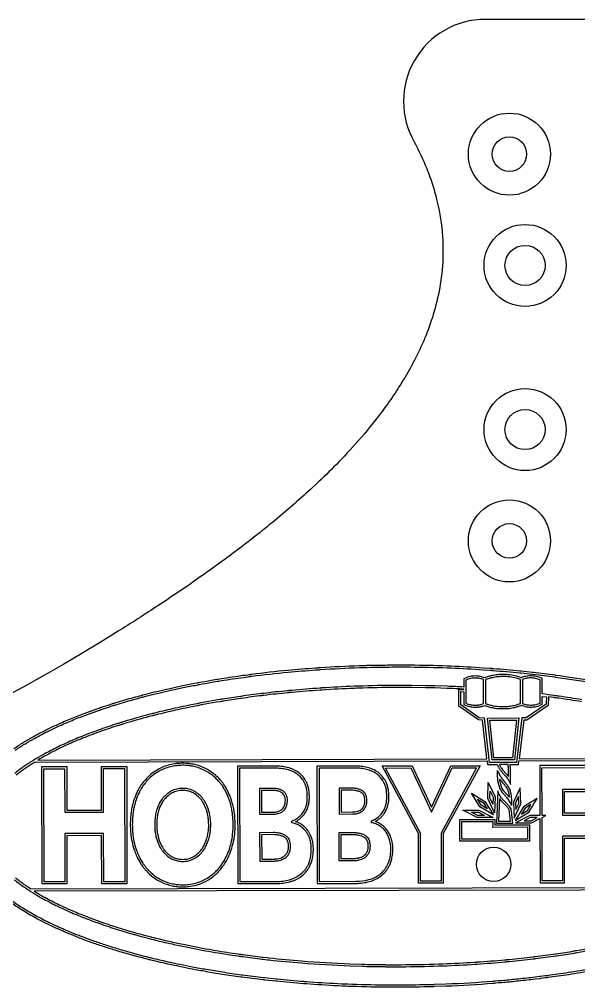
# Model space of a CAD drawing. Header units: millimetres. Extents: x 0 to 750, y 0 to 230.
# Drawn here: x 71.1 to 139.4, y 101.1 to 219.1 of the extents above; entities that cross this region are included whole.
import ezdxf

# ---------------------------------------------------------------- set-up
doc = ezdxf.new("R2010")
doc.units = ezdxf.units.MM
for name, color, linetype in [('Contour_Profiles', 1, 'Continuous'), ('Counterbores', 3, 'Continuous'), ('Engraving_Text', 5, 'Continuous'), ('Tapped_Holes', 6, 'Continuous'), ('Through_Holes', 165, 'Continuous')]:
    doc.layers.add(name, color=color, linetype=linetype)

msp = doc.modelspace()

# ---------------------------------------------------------------- linework, layer by layer
at = {"layer": 'Contour_Profiles'}
msp.add_lwpolyline([(206.5, 219.1), (128.01, 219.1, 0.578079), (119.36, 204.08, -0.016769), (120.37, 202, -0.025128), (120.4, 201.94, -0.018577), (121.23, 199.87, -0.007557), (121.41, 199.36, -0.01849), (122.01, 197.32, -0.039184), (122.72, 193.27, -0.018931), (122.82, 191.36, -0.035891), (122.62, 187.68, -0.031133), (121.97, 184.3, -0.026429), (121, 181.24), (120.86, 180.89, -0.011994), (120.29, 179.51), (120.14, 179.18, -0.019288), (118.86, 176.63, -0.016146), (117.49, 174.33, -0.013195), (116.09, 172.25, -0.020688), (113.2, 168.55, -0.015357), (110.44, 165.5), (110.13, 165.18), (109.82, 164.86, -0.010192), (107.34, 162.43), (106.78, 161.91), (106.64, 161.79, -0.013639), (102.22, 157.95, -0.004577), (100.52, 156.57), (99.76, 155.98), (99.41, 155.7, -0.003513), (98.02, 154.64, -0.009354), (93.09, 151.05), (92.46, 150.61), (91.92, 150.23), (91.43, 149.9), (91.01, 149.61, -0.00169), (89.53, 148.61), (89.16, 148.36), (88.6, 147.99), (88.04, 147.62), (87.75, 147.43), (87.46, 147.24), (87.17, 147.05), (86.89, 146.87), (86.6, 146.68, -0.000895), (85.46, 145.94, -0.002091), (83.2, 144.51, -0.02239), (65.17, 134.32)], format="xyb", dxfattribs=at)
at = {"layer": 'Counterbores'}
for centre in [(130.93, 202.67), (132.84, 189.1), (132.84, 169.1), (130.93, 155.53)]:
    msp.add_circle(centre, 5, dxfattribs=at)
at = {"layer": 'Engraving_Text'}
for points in [[(70.48, 130.21, -0.011634), (71.61, 130.95), (71.74, 131.03), (71.86, 131.1), (71.93, 131.14), (71.99, 131.18), (72.05, 131.21), (72.11, 131.25), (72.17, 131.28), (72.23, 131.32), (72.29, 131.35), (72.4, 131.42), (72.52, 131.49), (72.63, 131.55), (72.75, 131.61), (72.86, 131.68, -0.01303), (74.64, 132.6, -0.008514), (76, 133.24), (76.03, 133.26), (76.06, 133.27), (76.09, 133.29), (76.12, 133.3), (76.15, 133.31), (76.4, 133.42), (76.43, 133.44), (76.66, 133.54), (76.88, 133.63, -0.008389), (78.52, 134.3), (79.35, 134.61), (79.56, 134.68), (79.6, 134.7), (79.89, 134.81), (79.92, 134.82), (80.18, 134.91), (80.46, 135.01), (80.6, 135.06), (80.74, 135.1), (80.87, 135.15), (81.01, 135.2), (81.15, 135.24), (81.42, 135.33, -0.00381), (82.5, 135.69), (82.57, 135.71), (82.64, 135.73), (82.7, 135.75, -0.007079), (84.81, 136.37), (85.05, 136.44), (85.3, 136.51), (85.54, 136.57), (85.79, 136.64), (86.03, 136.7), (86.09, 136.72), (86.15, 136.73), (86.21, 136.75, -0.010612), (90.03, 137.66), (90.87, 137.84, -0.004186), (92.51, 138.17), (92.89, 138.24), (92.94, 138.25), (92.99, 138.26), (93.03, 138.27, -0.003542), (94.54, 138.54), (95.24, 138.66), (95.41, 138.69, -0.005829), (98.14, 139.1), (98.44, 139.14), (98.73, 139.18), (99.02, 139.22), (99.16, 139.24), (99.23, 139.25), (99.3, 139.26), (99.37, 139.27), (99.44, 139.28, -0.00855), (103.91, 139.78, -0.006123), (107.26, 140.05), (107.58, 140.07), (107.65, 140.08), (107.73, 140.08), (107.8, 140.09), (107.88, 140.09, -0.008108), (112.61, 140.33), (112.91, 140.34), (113.19, 140.35), (113.32, 140.35), (113.45, 140.35), (113.57, 140.36), (114.04, 140.37), (114.14, 140.37), (114.24, 140.37), (114.34, 140.38), (115.1, 140.39), (115.24, 140.39, -0.003526), (117.36, 140.41), (117.65, 140.41), (117.94, 140.41), (118.23, 140.41), (118.52, 140.41), (118.81, 140.41, -0.007473), (123.34, 140.31), (123.59, 140.3), (123.83, 140.29, -0.006745), (127.73, 140.07), (128.58, 140.01), (128.61, 140.01), (128.64, 140.01), (128.66, 140.01), (128.69, 140), (128.71, 140), (128.74, 140), (128.77, 140), (128.79, 140), (128.82, 139.99), (128.84, 139.99), (128.87, 139.99), (128.89, 139.99), (128.92, 139.99), (128.94, 139.98), (128.97, 139.98, -0.005933), (132.22, 139.69), (132.24, 139.69), (132.26, 139.69), (132.29, 139.69), (132.31, 139.68), (132.33, 139.68), (132.35, 139.68), (133.76, 139.53), (133.78, 139.52), (133.81, 139.52), (133.83, 139.52), (133.85, 139.52), (133.87, 139.51, -0.005409), (136.5, 139.19), (136.51, 139.18), (136.53, 139.18), (136.55, 139.18), (136.57, 139.18, -0.00997), (141.13, 138.46)], [(70.62, 130.01, -0.011632), (71.75, 130.74), (71.87, 130.81), (71.99, 130.89), (72.05, 130.92), (72.12, 130.96), (72.18, 131), (72.24, 131.03), (72.29, 131.07), (72.35, 131.1), (72.41, 131.14), (72.53, 131.2), (72.64, 131.27), (72.76, 131.33), (72.87, 131.4), (72.98, 131.46, -0.013028), (74.75, 132.38, -0.008514), (76.1, 133.01), (76.13, 133.03), (76.16, 133.04), (76.19, 133.06), (76.22, 133.07), (76.26, 133.08), (76.5, 133.19), (76.53, 133.21), (76.76, 133.31), (76.98, 133.4, -0.008383), (78.61, 134.06), (79.44, 134.37), (79.64, 134.45), (79.68, 134.46), (79.97, 134.57), (80.01, 134.58), (80.26, 134.67), (80.54, 134.77), (80.68, 134.82), (80.82, 134.87), (80.95, 134.91), (81.09, 134.96), (81.23, 135.01), (81.5, 135.1, -0.003809), (82.58, 135.45), (82.65, 135.47), (82.71, 135.49), (82.78, 135.51, -0.007078), (84.87, 136.13), (85.12, 136.2), (85.37, 136.27), (85.61, 136.33), (85.85, 136.4), (86.09, 136.46), (86.15, 136.48), (86.21, 136.49), (86.27, 136.51, -0.01061), (90.08, 137.42), (90.92, 137.6, -0.004185), (92.55, 137.92), (92.94, 138), (92.98, 138.01), (93.03, 138.01), (93.08, 138.02, -0.003541), (94.58, 138.29), (95.28, 138.41), (95.46, 138.44, -0.005828), (98.17, 138.85), (98.47, 138.89), (98.76, 138.93), (99.05, 138.97), (99.19, 138.99), (99.27, 139), (99.34, 139.01), (99.41, 139.02), (99.48, 139.03, -0.00855), (103.93, 139.53, -0.006123), (107.28, 139.8), (107.59, 139.82), (107.67, 139.83), (107.75, 139.83), (107.82, 139.84), (107.89, 139.84, -0.008108), (112.62, 140.08), (112.92, 140.09), (113.2, 140.1), (113.33, 140.1), (113.45, 140.1), (113.57, 140.11), (114.05, 140.12), (114.15, 140.12), (114.25, 140.12), (114.35, 140.13), (115.1, 140.14), (115.24, 140.14, -0.003526), (117.36, 140.16), (117.65, 140.16), (117.94, 140.16), (118.23, 140.16), (118.52, 140.16), (118.8, 140.16, -0.007473), (123.33, 140.06), (123.58, 140.05), (123.82, 140.04, -0.006744), (127.72, 139.82), (128.57, 139.76), (128.59, 139.76), (128.62, 139.76), (128.64, 139.76), (128.67, 139.75), (128.7, 139.75), (128.72, 139.75), (128.75, 139.75), (128.77, 139.75), (128.8, 139.75), (128.82, 139.74), (128.85, 139.74), (128.87, 139.74), (128.9, 139.74), (128.92, 139.74), (128.95, 139.73, -0.005933), (132.19, 139.44), (132.22, 139.44), (132.24, 139.44), (132.26, 139.44), (132.28, 139.43), (132.31, 139.43), (132.33, 139.43), (133.74, 139.28), (133.76, 139.28), (133.78, 139.27), (133.8, 139.27), (133.82, 139.27), (133.84, 139.27, -0.005409), (136.46, 138.94), (136.48, 138.94), (136.5, 138.93), (136.52, 138.93), (136.53, 138.93, -0.00997), (141.09, 138.22)], [(139.76, 136.16, 0.00624), (136.98, 136.59), (136.83, 136.62), (136.68, 136.64), (136.53, 136.66), (136.38, 136.68, 0.00296), (134.94, 136.87), (134.93, 138.74, 0.070896), (134.18, 139.01, 0.051088), (133.55, 139.07, 0.05167), (132.92, 139.01, 0.047666), (132.41, 138.85, 0.028383), (131.64, 139.07, 0.033155), (130.75, 139.22, 0.024061), (130.15, 139.25, 0.009103), (129.91, 139.24), (129.83, 139.24), (129.81, 139.24, 0.012644), (129.47, 139.21, 0.024967), (128.81, 139.1, 0.015083), (128.37, 138.99, 0.014324), (127.9, 138.84, 0.047401), (127.38, 139, 0.051088), (126.76, 139.06, 0.05167), (126.13, 138.99, 0.071545), (125.37, 138.72), (125.37, 137.71, 0.003677), (123.3, 137.8), (121.82, 137.85), (121.54, 137.86), (121.28, 137.87), (121.16, 137.87), (120.68, 137.88), (119.02, 137.9), (118.92, 137.9), (118.53, 137.91), (118.38, 137.91), (118.26, 137.91), (118.14, 137.91), (118.05, 137.91), (117.7, 137.91), (117.36, 137.91), (117.07, 137.91, 0.007695), (112.5, 137.82), (112.25, 137.81), (112, 137.8), (111.97, 137.8, 0.006838), (108.04, 137.6), (108.01, 137.6), (107.99, 137.59), (107.96, 137.59), (107.93, 137.59), (107.91, 137.59), (107.88, 137.59), (107.85, 137.59), (107.83, 137.58), (107.8, 137.58, 0.006232), (104.4, 137.31), (104.37, 137.31), (104.35, 137.31), (104.33, 137.3), (104.3, 137.3), (104.28, 137.3), (104.26, 137.3), (104.23, 137.29), (104.21, 137.29), (104.19, 137.29), (104.17, 137.29), (104.14, 137.29), (104.12, 137.28), (104.1, 137.28), (104.07, 137.28), (104.05, 137.28), (104.03, 137.28), (104.01, 137.27), (103.98, 137.27), (103.96, 137.27), (103.94, 137.27), (103.91, 137.26), (103.89, 137.26), (103.87, 137.26), (103.85, 137.26, 0.005787), (100.94, 136.94), (100.92, 136.94), (100.9, 136.94), (100.88, 136.94), (100.86, 136.93), (100.84, 136.93), (100.82, 136.93), (100.81, 136.93), (100.79, 136.92), (100.77, 136.92), (100.75, 136.92), (100.73, 136.92), (100.71, 136.92), (100.69, 136.91, 0.005191), (98.19, 136.58), (98.15, 136.58), (98.12, 136.57, 0.004833), (95.95, 136.24), (95.83, 136.22), (95.71, 136.2), (95.59, 136.18, 0.008861), (91.9, 135.5), (91.72, 135.47), (91.38, 135.4), (91.05, 135.33), (90.74, 135.26), (90.43, 135.19, 0.006768), (88.05, 134.64), (87.82, 134.58), (87.61, 134.53), (87.5, 134.5), (87.4, 134.48), (87.3, 134.45), (87.1, 134.4), (86.91, 134.35, 0.009855), (83.94, 133.51), (83.76, 133.46), (83.59, 133.4), (83.51, 133.38), (83.19, 133.28), (83.18, 133.27), (83.16, 133.27), (83.14, 133.26), (83.13, 133.26, 0.008377), (81.02, 132.55, 0.010662), (78.77, 131.7), (78.52, 131.6), (78.28, 131.51), (78.05, 131.41, 0.005687), (77.12, 131.01), (77.01, 130.96), (76.59, 130.76), (76.17, 130.57, 0.011649), (74.59, 129.77), (74.51, 129.73), (74.42, 129.68), (74.34, 129.64, 0.006251), (73.67, 129.27), (73.59, 129.22), (73.52, 129.18, 0.01255), (72.32, 128.44), (72.19, 128.36), (72.06, 128.27), (71.94, 128.19), (71.82, 128.11), (71.7, 128.02), (71.58, 127.94), (71.46, 127.86, 0.013592), (70.58, 127.19)], [(139.72, 135.92, 0.00624), (136.95, 136.35), (136.79, 136.37), (136.64, 136.39), (136.49, 136.41), (136.34, 136.43), (135.7, 136.52), (135.64, 135.47), (133.06, 133.69), (132.67, 133.69), (132.11, 128.97), (161.27, 129.04, 0.005501)], [(70.73, 127, -0.013586), (71.61, 127.66), (71.72, 127.74), (71.84, 127.82), (71.96, 127.9), (72.08, 127.98), (72.2, 128.06), (72.33, 128.15), (72.46, 128.23, -0.005497), (72.97, 128.56), (73.11, 128.56), (128.22, 128.71), (128.27, 128.27), (129.45, 128.27, 0.026998), (129.5, 128.14, 0.025069), (129.57, 127.98), (129.59, 127.94, 0.018621), (129.67, 127.8, 0.011915), (129.75, 127.67), (129.84, 127.56), (129.88, 127.51), (129.9, 127.48), (129.91, 127.47), (129.95, 127.42), (129.99, 127.37), (130.03, 127.33), (130.1, 127.24), (130.12, 127.22), (130.14, 127.2), (130.16, 127.18), (130.23, 127.1), (130.29, 127.03), (130.35, 126.96), (130.38, 126.93), (130.4, 126.9), (130.46, 126.84, -0.013051), (130.65, 126.6, -0.015911), (130.78, 126.42, -0.034019), (130.95, 126.13, -0.046489), (131.07, 125.82), (131.07, 126.16), (131.07, 126.75), (131.07, 126.86), (131.07, 126.96), (131.07, 127.06), (131.06, 127.15), (131.06, 127.32), (131.06, 127.4), (131.06, 127.54), (131.06, 127.66), (131.05, 127.77), (131.05, 127.82), (131.05, 127.86), (131.05, 127.94), (131.04, 127.98), (131.04, 128.05), (131.04, 128.08), (131.04, 128.11), (131.03, 128.21), (131.02, 128.27), (132.03, 128.28), (132.08, 128.72), (161.69, 128.79)], [(70.51, 114.23, 0.017781), (71.7, 113.34), (71.74, 113.32, 0.012847), (72.83, 112.61), (72.95, 112.54), (72.98, 112.52), (73.01, 112.5, 0.009256), (73.97, 111.94), (74.02, 111.91), (74.13, 111.86, 0.012942), (75.81, 110.99), (75.89, 110.95), (75.93, 110.93), (76.01, 110.89, 0.008124), (77.25, 110.33, 0.005002), (78.19, 109.93, 0.007136), (79.62, 109.36), (79.8, 109.29), (79.96, 109.23), (80.23, 109.13), (80.44, 109.06), (80.59, 109), (80.83, 108.92), (81.06, 108.84, 0.00436), (82.16, 108.47), (82.29, 108.42, 0.007908), (84.42, 107.76), (84.67, 107.69), (84.92, 107.62), (84.98, 107.6), (85.04, 107.58), (85.1, 107.56), (85.16, 107.55), (85.22, 107.53), (85.71, 107.39), (86.2, 107.26), (87.15, 107.01), (87.21, 107), (87.27, 106.98, 0.005226), (89.12, 106.54), (89.33, 106.49, 0.004805), (91.06, 106.11), (91.47, 106.03), (91.67, 105.99), (91.87, 105.95, 0.007543), (95.03, 105.37, 0.00624), (97.81, 104.93), (97.96, 104.91), (98.11, 104.89), (98.26, 104.87), (98.41, 104.85, 0.004852), (100.78, 104.55), (100.84, 104.54), (101.36, 104.48), (101.61, 104.45, 0.007443), (105.55, 104.08, 0.010543), (111.49, 103.73), (112.97, 103.68), (113.25, 103.67), (113.51, 103.66), (113.63, 103.66), (114.11, 103.65), (115.77, 103.63), (115.87, 103.62), (116.26, 103.62), (116.41, 103.62), (116.53, 103.62), (116.65, 103.62), (116.74, 103.62), (117.09, 103.62), (117.43, 103.62), (117.72, 103.62, 0.007695), (122.29, 103.71), (122.54, 103.72), (122.79, 103.73), (122.82, 103.73, 0.006838), (126.75, 103.93), (126.77, 103.93), (126.8, 103.93), (126.83, 103.94), (126.85, 103.94), (126.88, 103.94), (126.91, 103.94), (126.93, 103.94), (126.96, 103.95), (126.99, 103.95, 0.006232), (130.39, 104.22), (130.42, 104.22), (130.44, 104.22), (130.46, 104.23), (130.48, 104.23), (130.51, 104.23), (130.53, 104.23), (130.55, 104.23), (130.58, 104.24), (130.6, 104.24), (130.62, 104.24), (130.65, 104.24), (130.67, 104.25), (130.69, 104.25), (130.72, 104.25), (130.74, 104.25), (130.76, 104.25), (130.78, 104.26), (130.81, 104.26), (130.83, 104.26), (130.85, 104.26), (130.88, 104.27), (130.9, 104.27), (130.92, 104.27), (130.94, 104.27, 0.005787), (133.85, 104.59), (133.87, 104.59), (133.89, 104.59), (133.9, 104.59), (133.92, 104.6), (133.94, 104.6), (133.96, 104.6), (133.98, 104.6), (134, 104.6), (134.02, 104.61), (134.04, 104.61), (134.06, 104.61), (134.08, 104.61), (134.1, 104.62, 0.005191), (136.6, 104.95), (136.64, 104.95), (136.67, 104.96, 0.004833), (138.84, 105.29), (138.96, 105.31), (139.08, 105.33), (139.2, 105.35, 0.008861), (142.89, 106.03)], [(162.28, 113.26), (72.54, 113.09, -0.007898), (71.88, 113.53), (71.85, 113.55, -0.017783), (70.66, 114.43, -0.011583)], [(161.88, 113.01), (72.94, 112.84), (72.96, 112.82), (73.08, 112.75), (73.11, 112.73), (73.14, 112.71, 0.009255), (74.09, 112.16), (74.14, 112.13), (74.25, 112.08, 0.012938), (75.92, 111.21), (76, 111.18), (76.04, 111.16), (76.12, 111.12, 0.008124), (77.35, 110.56, 0.005001), (78.29, 110.16, 0.007135), (79.71, 109.6), (79.89, 109.53), (80.04, 109.47), (80.32, 109.37), (80.52, 109.29), (80.68, 109.24), (80.91, 109.15), (81.14, 109.07, 0.004358), (82.23, 108.7), (82.37, 108.66, 0.007907), (84.49, 108), (84.74, 107.93), (84.98, 107.86), (85.05, 107.84), (85.11, 107.82), (85.17, 107.81), (85.23, 107.79), (85.29, 107.77), (85.78, 107.64), (86.26, 107.5), (87.21, 107.26), (87.27, 107.24), (87.33, 107.23, 0.005226), (89.17, 106.78), (89.39, 106.73, 0.004804), (91.11, 106.36), (91.52, 106.27), (91.72, 106.23), (91.92, 106.19, 0.007542), (95.07, 105.61, 0.00624), (97.84, 105.18), (98, 105.16), (98.15, 105.14), (98.3, 105.12), (98.44, 105.1, 0.004852), (100.8, 104.8), (100.87, 104.79), (101.38, 104.73), (101.63, 104.7, 0.007442), (105.57, 104.33, 0.010542), (111.49, 103.98), (112.98, 103.93), (113.26, 103.92), (113.52, 103.91), (113.64, 103.91), (114.11, 103.9), (115.77, 103.88), (115.87, 103.87), (116.26, 103.87), (116.41, 103.87), (116.54, 103.87), (116.65, 103.87), (116.74, 103.87), (117.09, 103.87), (117.43, 103.87), (117.72, 103.87, 0.007695), (122.28, 103.96), (122.53, 103.97), (122.78, 103.98), (122.81, 103.98, 0.006838), (126.73, 104.18), (126.76, 104.18), (126.78, 104.18), (126.81, 104.19), (126.84, 104.19), (126.86, 104.19), (126.89, 104.19), (126.92, 104.19), (126.94, 104.19), (126.97, 104.2, 0.006232), (130.37, 104.47), (130.39, 104.47), (130.42, 104.47), (130.44, 104.47), (130.46, 104.48), (130.48, 104.48), (130.51, 104.48), (130.53, 104.48), (130.55, 104.49), (130.58, 104.49), (130.6, 104.49), (130.62, 104.49), (130.65, 104.49), (130.67, 104.5), (130.69, 104.5), (130.71, 104.5), (130.74, 104.5), (130.76, 104.51), (130.78, 104.51), (130.81, 104.51), (130.83, 104.51), (130.85, 104.51), (130.87, 104.52), (130.9, 104.52), (130.92, 104.52, 0.005787), (133.82, 104.83), (133.84, 104.84), (133.86, 104.84), (133.88, 104.84), (133.89, 104.84), (133.91, 104.85), (133.93, 104.85), (133.95, 104.85), (133.97, 104.85), (133.99, 104.86), (134.01, 104.86), (134.03, 104.86), (134.05, 104.86), (134.07, 104.86, 0.005191), (136.57, 105.19), (136.6, 105.2), (136.63, 105.2, 0.004833), (138.8, 105.54), (138.92, 105.56), (139.04, 105.58), (139.16, 105.59, 0.008861), (142.84, 106.27)], [(141.48, 103.21, -0.006546), (138.5, 102.7), (138.17, 102.65, -0.005297), (135.6, 102.29), (135.53, 102.28), (135.46, 102.27), (135.39, 102.26), (135.32, 102.25), (134.76, 102.18), (134.69, 102.17), (134.63, 102.16), (134.09, 102.1), (133.83, 102.07, -0.004071), (131.79, 101.84, -0.003265), (130, 101.67), (129.61, 101.64), (129.23, 101.61), (129.14, 101.6), (129.05, 101.59), (128.96, 101.58, -0.010063), (123.2, 101.24), (121.76, 101.19), (121.62, 101.18), (121.49, 101.18, -0.006616), (117.43, 101.12), (117.14, 101.12), (116.85, 101.12), (116.56, 101.12), (116.27, 101.12), (115.98, 101.12), (115.7, 101.12, -0.007561), (111.2, 101.23), (110.96, 101.24, -0.006707), (107.06, 101.46), (106.2, 101.52), (106.18, 101.52), (106.15, 101.52), (106.13, 101.52), (106.1, 101.53), (106.08, 101.53), (106.05, 101.53), (106.02, 101.53), (106, 101.53), (105.97, 101.54), (105.95, 101.54), (105.92, 101.54), (105.9, 101.54), (105.87, 101.54), (105.85, 101.54), (105.82, 101.55, -0.005923), (102.57, 101.84), (102.55, 101.84), (102.52, 101.84), (102.5, 101.84), (102.48, 101.85), (102.46, 101.85), (102.44, 101.85), (101.03, 102), (101, 102.01), (100.98, 102.01), (100.96, 102.01), (100.94, 102.01), (100.92, 102.01), (100.9, 102.02, -0.005286), (98.28, 102.35), (98.26, 102.35), (98.24, 102.35), (98.22, 102.35), (98.2, 102.35), (98.19, 102.36), (98.17, 102.36, -0.004919), (95.89, 102.69, -0.004466), (93.9, 103.02), (93.69, 103.06), (93.47, 103.1, -0.00417), (91.79, 103.41, -0.003563), (90.33, 103.71), (90.01, 103.78), (89.85, 103.81), (89.7, 103.84), (89.55, 103.88, -0.006545), (87.19, 104.42), (87.08, 104.45), (87.06, 104.46), (87.03, 104.47, -0.010684), (83.61, 105.39), (83.4, 105.45), (83.2, 105.51, -0.005104), (81.71, 105.98, -0.00579), (80.24, 106.47), (80.07, 106.53), (79.91, 106.59, -0.005929), (78.62, 107.06), (78.47, 107.12), (78.33, 107.18, -0.005759), (77.15, 107.65), (77.01, 107.71), (76.87, 107.77), (76.74, 107.82), (76.61, 107.88), (76.47, 107.94), (76.34, 108), (75.82, 108.23), (75.69, 108.28), (75.57, 108.34, -0.006314), (74.59, 108.81), (74.47, 108.86), (74.02, 109.09), (73.91, 109.14), (73.8, 109.2, -0.006925), (72.94, 109.66, -0.014035), (71.37, 110.58, -0.014579), (70.04, 111.46)], [(141.44, 103.46, -0.006546), (138.46, 102.95), (138.14, 102.9, -0.005296), (135.57, 102.53), (135.49, 102.52), (135.42, 102.52), (135.35, 102.51), (135.29, 102.5), (134.73, 102.43), (134.66, 102.42), (134.6, 102.41), (134.06, 102.35), (133.8, 102.31, -0.004071), (131.77, 102.09, -0.003264), (129.98, 101.92), (129.59, 101.89), (129.21, 101.86), (129.12, 101.85), (129.03, 101.84), (128.94, 101.83, -0.010062), (123.19, 101.49), (121.75, 101.44), (121.62, 101.43), (121.48, 101.43, -0.006615), (117.43, 101.37), (117.14, 101.37), (116.85, 101.37), (116.56, 101.37), (116.27, 101.37), (115.98, 101.37), (115.7, 101.37, -0.007561), (111.21, 101.48), (110.97, 101.49, -0.006706), (107.07, 101.71), (106.22, 101.77), (106.2, 101.77), (106.17, 101.77), (106.15, 101.77), (106.12, 101.77), (106.09, 101.78), (106.07, 101.78), (106.04, 101.78), (106.02, 101.78), (105.99, 101.78), (105.97, 101.79), (105.94, 101.79), (105.92, 101.79), (105.89, 101.79), (105.86, 101.79), (105.84, 101.8, -0.005923), (102.59, 102.09), (102.57, 102.09), (102.55, 102.09), (102.53, 102.09), (102.51, 102.09), (102.48, 102.1), (102.46, 102.1), (101.05, 102.25), (101.03, 102.25), (101.01, 102.26), (100.99, 102.26), (100.97, 102.26), (100.95, 102.26), (100.93, 102.27, -0.005286), (98.31, 102.59), (98.29, 102.6), (98.27, 102.6), (98.26, 102.6), (98.24, 102.6), (98.22, 102.61), (98.2, 102.61, -0.004919), (95.93, 102.94, -0.004466), (93.95, 103.27), (93.73, 103.31), (93.52, 103.34, -0.00417), (91.84, 103.66, -0.003562), (90.38, 103.95), (90.06, 104.02), (89.9, 104.06), (89.75, 104.09), (89.6, 104.12, -0.006544), (87.25, 104.67), (87.14, 104.69), (87.12, 104.7), (87.09, 104.71, -0.010684), (83.68, 105.63), (83.47, 105.69), (83.27, 105.75, -0.005103), (81.79, 106.22, -0.005789), (80.32, 106.71), (80.16, 106.77), (79.99, 106.83, -0.005928), (78.71, 107.3), (78.56, 107.35), (78.42, 107.41, -0.005757), (77.24, 107.88), (77.11, 107.94), (76.97, 108), (76.84, 108.05), (76.7, 108.11), (76.57, 108.17), (76.44, 108.22), (75.92, 108.45), (75.8, 108.51), (75.67, 108.57, -0.006312), (74.7, 109.03), (74.58, 109.09), (74.13, 109.31), (74.02, 109.37), (73.91, 109.42, -0.006925), (73.06, 109.88, -0.014036), (71.5, 110.79, -0.014573), (70.18, 111.67)]]:
    msp.add_lwpolyline(points, format="xyb", dxfattribs=at)
for points in [[(127.09, 135.52), (127.13, 135.53, 0.023655), (127.39, 135.58, 0.039338), (127.77, 135.69), (127.77, 138.62, 0.043816), (127.33, 138.75, 0.051134), (126.76, 138.81, 0.05171), (126.18, 138.75, 0.057032), (125.62, 138.57), (125.63, 135.74, 0.052006), (126.13, 135.57, 0.046506), (126.65, 135.51), (126.86, 135.51), (126.99, 135.51), (127.03, 135.52)], [(128.87, 135.45), (128.9, 135.44, 0.044582), (129.95, 135.33), (130.36, 135.33, 0.030911), (131.03, 135.39, 0.028532), (131.69, 135.52, 0.016657), (132.12, 135.65), (132.17, 135.67, 0.003702), (132.29, 135.71), (132.29, 138.63, 0.026954), (131.59, 138.83, 0.033147), (130.73, 138.97, 0.024024), (130.15, 139, 0.009023), (129.92, 138.99), (129.85, 138.99), (129.83, 138.99, 0.012606), (129.5, 138.96, 0.024965), (128.86, 138.85, 0.015072), (128.44, 138.75, 0.013114), (128.02, 138.62), (128.02, 135.7, 0.020317), (128.36, 135.58, 0.022698), (128.84, 135.46)], [(133.89, 135.54), (133.92, 135.54, 0.023655), (134.18, 135.59, 0.052621), (134.69, 135.76), (134.68, 138.58, 0.056489), (134.13, 138.76, 0.051134), (133.55, 138.82, 0.05171), (132.97, 138.76, 0.044154), (132.54, 138.63), (132.54, 135.7, 0.039077), (132.92, 135.59, 0.046506), (133.45, 135.52), (133.66, 135.52), (133.79, 135.53), (133.83, 135.53)], [(83.22, 133.02), (83.2, 133.02, 0.008377), (81.1, 132.32, 0.010661), (78.86, 131.47), (78.62, 131.37), (78.38, 131.27), (78.14, 131.18, 0.005685), (77.22, 130.78), (77.12, 130.73), (76.69, 130.54), (76.28, 130.34, 0.011644), (74.71, 129.55), (74.62, 129.51), (74.54, 129.46), (74.46, 129.42, 0.006249), (73.8, 129.05), (73.72, 129.01), (73.64, 128.96, 0.002696), (73.39, 128.81), (128.19, 128.96), (127.66, 133.68), (127.16, 133.72), (124.75, 135.4), (124.77, 137.41), (125.38, 137.38), (125.38, 137.46, 0.0037), (123.29, 137.55), (121.81, 137.6), (121.53, 137.61), (121.27, 137.62), (121.15, 137.62), (120.68, 137.63), (119.02, 137.65), (118.92, 137.65), (118.53, 137.66), (118.38, 137.66), (118.25, 137.66), (118.14, 137.66), (118.04, 137.66), (117.7, 137.66), (117.36, 137.66), (117.07, 137.66, 0.007695), (112.51, 137.57), (112.26, 137.56), (112.01, 137.55), (111.98, 137.55, 0.006838), (108.06, 137.35), (108.03, 137.35), (108, 137.35), (107.98, 137.34), (107.95, 137.34), (107.92, 137.34), (107.9, 137.34), (107.87, 137.34), (107.84, 137.33), (107.82, 137.33, 0.006232), (104.42, 137.06), (104.4, 137.06), (104.37, 137.06), (104.35, 137.05), (104.33, 137.05), (104.3, 137.05), (104.28, 137.05), (104.26, 137.05), (104.24, 137.04), (104.21, 137.04), (104.19, 137.04), (104.17, 137.04), (104.14, 137.04), (104.12, 137.03), (104.1, 137.03), (104.07, 137.03), (104.05, 137.03), (104.03, 137.02), (104.01, 137.02), (103.98, 137.02), (103.96, 137.02), (103.94, 137.02), (103.92, 137.01), (103.89, 137.01), (103.87, 137.01, 0.005787), (100.97, 136.7), (100.95, 136.69), (100.93, 136.69), (100.91, 136.69), (100.89, 136.69), (100.87, 136.68), (100.85, 136.68), (100.84, 136.68), (100.82, 136.68), (100.8, 136.67), (100.78, 136.67), (100.76, 136.67), (100.74, 136.67), (100.72, 136.66, 0.005191), (98.22, 136.33), (98.19, 136.33), (98.15, 136.32, 0.004833), (95.99, 135.99), (95.87, 135.97), (95.75, 135.95), (95.63, 135.93, 0.008861), (91.95, 135.26), (91.77, 135.22), (91.43, 135.15), (91.11, 135.08), (90.79, 135.01), (90.48, 134.95, 0.006767), (88.11, 134.39), (87.88, 134.34), (87.67, 134.29), (87.57, 134.26), (87.46, 134.23), (87.36, 134.21), (87.17, 134.16), (86.97, 134.11, 0.009854), (84.02, 133.27), (83.83, 133.22), (83.66, 133.16), (83.58, 133.14), (83.27, 133.04), (83.25, 133.04), (83.23, 133.03)], [(128.82, 135.21), (128.85, 135.2, 0.044683), (129.94, 135.08), (130.36, 135.08, 0.031016), (131.06, 135.14, 0.02851), (131.75, 135.28, 0.01667), (132.2, 135.41), (132.25, 135.43, 0.004823), (132.42, 135.49, 0.042621), (132.87, 135.34, 0.04687), (133.45, 135.27), (133.66, 135.27), (133.8, 135.28), (133.85, 135.28), (133.92, 135.29), (133.95, 135.29, 0.023633), (134.24, 135.34, 0.067242), (134.94, 135.61), (134.94, 136.55), (135.45, 136.52), (135.4, 135.61), (132.99, 133.94), (132.44, 133.94), (131.81, 128.52), (128.49, 128.52), (127.88, 133.91), (127.25, 133.96), (125, 135.53), (125.01, 137.15), (125.38, 137.12), (125.38, 135.59, 0.066584), (126.08, 135.33, 0.04687), (126.65, 135.26), (126.87, 135.26), (127.01, 135.27), (127.06, 135.27), (127.12, 135.28), (127.16, 135.28, 0.023633), (127.44, 135.33, 0.042616), (127.9, 135.48, 0.022155), (128.29, 135.34, 0.022705), (128.79, 135.21)], [(96.83, 124.44), (96.83, 124.45, 0.018599), (96.59, 124.97, 0.031326), (96.17, 125.72, 0.017), (95.92, 126.07, 0.017442), (95.64, 126.4, 0.013561), (95.43, 126.63, 0.047797), (94.57, 127.35, 0.046726), (93.6, 127.9, 0.055091), (92.35, 128.3), (92.27, 128.31), (92.19, 128.32, 0.011098), (91.91, 128.37, 0.017322), (91.48, 128.41), (91.26, 128.42), (91.23, 128.42), (91.21, 128.42), (91.13, 128.42), (91.04, 128.42, 0.023925), (90.39, 128.39, 0.008861), (90.15, 128.36, 0.035493), (89.3, 128.18, 0.037381), (88.5, 127.89, 0.0259), (87.93, 127.6, 0.040971), (87.15, 127.05, 0.039772), (86.47, 126.38, 0.027769), (86.05, 125.85, 0.018742), (85.77, 125.42, 0.013467), (85.59, 125.08), (85.57, 125.05, 0.010521), (85.45, 124.8, 0.012573), (85.29, 124.42), (85.21, 124.22), (85.18, 124.13), (85.14, 124.03, 0.024663), (84.92, 123.27, 0.016211), (84.8, 122.69, 0.022697), (84.7, 121.82, 0.01921), (84.67, 120.94, 0.01728), (84.7, 120.16, 0.007355), (84.72, 119.86, 0.027448), (84.88, 118.85, 0.030669), (85.15, 117.85, 0.020581), (85.4, 117.21), (85.43, 117.15), (85.45, 117.09, 0.032936), (85.91, 116.24), (85.92, 116.22, 0.018305), (86.19, 115.83), (86.23, 115.78), (86.24, 115.77, 0.015784), (86.49, 115.45), (86.54, 115.39), (86.59, 115.33, 0.049987), (87.48, 114.52, 0.051133), (88.52, 113.91, 0.057404), (89.77, 113.49, 0.027485), (90.42, 113.39, 0.025314), (91.07, 113.36), (91.11, 113.36), (91.16, 113.36, 0.024372), (91.79, 113.4, 0.040124), (92.73, 113.58, 0.041583), (93.63, 113.92, 0.054435), (94.73, 114.58, 0.027577), (95.22, 115), (95.28, 115.06, 0.022455), (95.66, 115.47, 0.026451), (96.08, 116.02, 0.036498), (96.6, 116.92, 0.031251), (96.99, 117.88, 0.023616), (97.21, 118.63, 0.031781), (97.41, 119.79), (97.41, 119.83, 0.00824), (97.44, 120.11, 0.01903), (97.47, 120.96), (97.47, 121.06), (97.46, 121.25, 0.016083), (97.42, 121.96, 0.013696), (97.36, 122.49), (97.34, 122.59), (97.33, 122.68, 0.020419), (97.18, 123.37), (97.16, 123.46, 0.019107), (96.98, 124.05, 0.008865), (96.86, 124.37), (96.85, 124.4), (96.84, 124.44)], [(96.6, 124.35), (96.6, 124.36, 0.018605), (96.37, 124.86, 0.03133), (95.96, 125.58, 0.017), (95.72, 125.92, 0.017445), (95.45, 126.24, 0.013578), (95.25, 126.46, 0.047804), (94.43, 127.15, 0.046716), (93.5, 127.67, 0.055055), (92.3, 128.05), (92.22, 128.06), (92.15, 128.08, 0.011067), (91.88, 128.12, 0.017255), (91.46, 128.16), (91.25, 128.17), (91.23, 128.17), (91.2, 128.17), (91.12, 128.17), (91.04, 128.17, 0.023893), (90.42, 128.14, 0.008849), (90.18, 128.11, 0.035496), (89.37, 127.94, 0.037384), (88.6, 127.66, 0.025894), (88.06, 127.38, 0.040964), (87.31, 126.86, 0.039781), (86.66, 126.22, 0.027774), (86.25, 125.7, 0.01873), (85.99, 125.29, 0.013447), (85.81, 124.97), (85.8, 124.93, 0.010527), (85.68, 124.69, 0.01252), (85.52, 124.32), (85.44, 124.14), (85.41, 124.04), (85.38, 123.95, 0.024632), (85.16, 123.21, 0.016202), (85.05, 122.65, 0.022691), (84.95, 121.8, 0.019212), (84.92, 120.94, 0.01728), (84.95, 120.17, 0.007362), (84.97, 119.89, 0.027456), (85.12, 118.9, 0.030671), (85.39, 117.93, 0.020568), (85.63, 117.31), (85.66, 117.25), (85.68, 117.2, 0.032911), (86.13, 116.37), (86.13, 116.36, 0.018286), (86.39, 115.98), (86.43, 115.93), (86.44, 115.92, 0.015753), (86.68, 115.61), (86.73, 115.56), (86.78, 115.5, 0.049955), (87.63, 114.72, 0.051128), (88.63, 114.13, 0.057411), (89.82, 113.74, 0.027497), (90.44, 113.64, 0.02531), (91.07, 113.61), (91.11, 113.61), (91.15, 113.61, 0.024366), (91.76, 113.65, 0.040127), (92.67, 113.82, 0.041589), (93.53, 114.14, 0.054439), (94.58, 114.78, 0.027544), (95.05, 115.18), (95.11, 115.24, 0.022412), (95.47, 115.63, 0.026439), (95.88, 116.16, 0.036494), (96.38, 117.03, 0.031256), (96.76, 117.96, 0.023616), (96.97, 118.69, 0.031776), (97.16, 119.82), (97.16, 119.85, 0.008247), (97.19, 120.13, 0.019025), (97.22, 120.96), (97.22, 121.06), (97.21, 121.24, 0.016059), (97.17, 121.94, 0.013678), (97.11, 122.45), (97.1, 122.55), (97.08, 122.64, 0.020383), (96.94, 123.31), (96.92, 123.4, 0.019069), (96.75, 123.97, 0.008837), (96.63, 124.28), (96.62, 124.31), (96.6, 124.34)], [(106.3, 125.79), (106.3, 125.81, 0.032576), (106.15, 126.16, 0.025762), (105.96, 126.48, 0.044324), (105.61, 126.93, 0.049646), (105.18, 127.3, 0.048663), (104.55, 127.66, 0.046695), (103.86, 127.9), (103.78, 127.92, 0.012679), (103.45, 127.98), (103.39, 127.99), (103.28, 128.01, 0.035832), (102.47, 128.06), (97.75, 128.06), (97.78, 113.75), (102.49, 113.76, 0.032205), (103.33, 113.82, 0.032986), (104.15, 113.98, 0.023007), (104.53, 114.1, 0.076645), (105.6, 114.69, 0.063842), (106.19, 115.28, 0.028454), (106.43, 115.63, 0.025522), (106.62, 116, 0.037486), (106.81, 116.48), (106.81, 116.5, 0.023558), (106.91, 116.87, 0.027823), (106.98, 117.42, 0.022203), (107.01, 117.99), (107.01, 118.07, 0.034029), (106.95, 118.68, 0.043089), (106.81, 119.27, 0.01879), (106.71, 119.54, 0.029609), (106.52, 119.92), (106.51, 119.94, 0.033017), (106.28, 120.28, 0.044143), (105.93, 120.67, 0.046067), (105.5, 121, 0.044099), (105.04, 121.23), (105.02, 121.24, 0.016433), (104.83, 121.3, 0.013021), (104.98, 121.38, 0.057735), (105.53, 121.8, 0.054325), (105.98, 122.33, 0.047516), (106.24, 122.8, 0.032245), (106.37, 123.17, 0.013247), (106.41, 123.31, 0.032903), (106.5, 123.82, 0.026198), (106.52, 124.34, 0.019858), (106.5, 124.8, 0.017673), (106.46, 125.15, 0.034682), (106.35, 125.66, 0.011538)], [(106.07, 125.71), (106.06, 125.73, 0.032509), (105.92, 126.04, 0.025758), (105.75, 126.35, 0.044348), (105.42, 126.76, 0.049639), (105.03, 127.1, 0.048638), (104.45, 127.43, 0.046621), (103.81, 127.65), (103.72, 127.67, 0.01262), (103.41, 127.73), (103.35, 127.74), (103.24, 127.76, 0.03577), (102.47, 127.81), (98, 127.81), (98.03, 114), (102.49, 114.01, 0.032209), (103.29, 114.06, 0.032996), (104.08, 114.22, 0.023013), (104.45, 114.33, 0.076633), (105.44, 114.89, 0.063833), (105.99, 115.43, 0.028472), (106.21, 115.76, 0.025511), (106.4, 116.1, 0.037479), (106.57, 116.55), (106.58, 116.57, 0.023543), (106.66, 116.92, 0.02783), (106.73, 117.45, 0.022181), (106.76, 117.98), (106.76, 118.06, 0.033992), (106.71, 118.64, 0.04308), (106.57, 119.19, 0.0188), (106.48, 119.44, 0.029592), (106.3, 119.8), (106.3, 119.81, 0.033019), (106.09, 120.13, 0.044108), (105.76, 120.49, 0.046035), (105.37, 120.78, 0.044066), (104.94, 121), (104.93, 121, 0.020505), (104.71, 121.08, 0.031433), (104.39, 121.15), (104.39, 121.38, 0.043748), (104.85, 121.6, 0.057697), (105.36, 121.98, 0.054319), (105.78, 122.47, 0.047558), (106.01, 122.89, 0.032343), (106.13, 123.24, 0.01336), (106.17, 123.37, 0.032905), (106.25, 123.85, 0.026215), (106.27, 124.33, 0.019861), (106.25, 124.78, 0.017662), (106.21, 125.11, 0.034662), (106.11, 125.59, 0.011491)], [(116.64, 117.1), (116.66, 117.21), (116.68, 117.41, 0.023728), (116.71, 118), (116.71, 118.08, 0.034029), (116.65, 118.69, 0.043087), (116.51, 119.29, 0.037554), (116.29, 119.82, 0.044796), (115.98, 120.3, 0.044727), (115.63, 120.69, 0.046478), (115.2, 121.01, 0.044455), (114.74, 121.25, 0.018806), (114.53, 121.32, 0.013286), (114.68, 121.4, 0.058124), (115.24, 121.82, 0.054021), (115.68, 122.35, 0.047629), (115.94, 122.81, 0.032222), (116.07, 123.19, 0.013197), (116.11, 123.33, 0.032803), (116.2, 123.84, 0.026176), (116.22, 124.35, 0.019886), (116.2, 124.82, 0.017826), (116.16, 125.17, 0.034726), (116.05, 125.68, 0.045636), (115.85, 126.18, 0.02606), (115.66, 126.5, 0.044468), (115.31, 126.95, 0.049368), (114.88, 127.32, 0.049371), (114.25, 127.68, 0.023088), (113.91, 127.81, 0.0219), (113.56, 127.91, 0.027514), (112.87, 128.04, 0.031019), (112.17, 128.08), (107.45, 128.07), (107.48, 113.77), (112.19, 113.78, 0.064801), (113.85, 114, 0.048238), (114.61, 114.28, 0.051775), (115.3, 114.71, 0.063494), (115.89, 115.3, 0.028436), (116.13, 115.65, 0.025278), (116.32, 116.01, 0.01907), (116.43, 116.25), (116.44, 116.28, 0.02849), (116.56, 116.7), (116.57, 116.72, 0.017035), (116.63, 117.04)], [(116.4, 117.14), (116.41, 117.24), (116.43, 117.43, 0.023602), (116.46, 118), (116.46, 118.08, 0.033992), (116.41, 118.66, 0.043082), (116.27, 119.21, 0.037559), (116.07, 119.7, 0.044818), (115.79, 120.15, 0.044723), (115.46, 120.51, 0.046489), (115.07, 120.8, 0.044483), (114.65, 121.02, 0.054815), (114.09, 121.17), (114.09, 121.4, 0.044785), (114.55, 121.62, 0.058116), (115.06, 122, 0.054014), (115.48, 122.49, 0.047668), (115.71, 122.91, 0.032319), (115.83, 123.26, 0.013304), (115.87, 123.39, 0.032809), (115.95, 123.87, 0.026186), (115.97, 124.35, 0.019891), (115.95, 124.8, 0.017822), (115.92, 125.13, 0.034726), (115.81, 125.61, 0.045611), (115.62, 126.06, 0.026066), (115.45, 126.37, 0.044496), (115.12, 126.78, 0.04938), (114.73, 127.12, 0.049358), (114.15, 127.45, 0.023042), (113.83, 127.58, 0.021857), (113.51, 127.67, 0.0275), (112.84, 127.79, 0.030993), (112.17, 127.83), (107.7, 127.83), (107.73, 114.02), (112.19, 114.03, 0.064808), (113.78, 114.24, 0.048241), (114.5, 114.5, 0.051753), (115.14, 114.9, 0.063489), (115.69, 115.45, 0.028433), (115.91, 115.78, 0.025268), (116.1, 116.12, 0.019027), (116.19, 116.34), (116.2, 116.37, 0.028394), (116.32, 116.76), (116.33, 116.78, 0.016946), (116.39, 117.08)], [(130.57, 124.29), (130.57, 124.29), (130.5, 124.38), (130.43, 124.46), (130.36, 124.54), (130.34, 124.56), (130.27, 124.63, -0.009178), (130.14, 124.78), (130.12, 124.81), (130.1, 124.83), (130.05, 124.9), (130, 124.97, -0.073378), (129.7, 125.56, -0.019722), (129.63, 125.8), (129.6, 125.9, -0.021927), (129.53, 126.3), (129.52, 126.46, -0.008132), (129.49, 126.72), (129.49, 126.82), (129.49, 126.84, -0.013654), (129.47, 127.52, 0.022401), (129.73, 127), (129.77, 126.94), (129.8, 126.89, 0.024853), (130.08, 126.48), (130.11, 126.43), (130.12, 126.42), (130.13, 126.41), (130.14, 126.39), (130.16, 126.37), (130.29, 126.21), (130.3, 126.2), (130.36, 126.13), (130.39, 126.09), (130.46, 126.02), (130.51, 125.95), (130.54, 125.92, -0.011539), (130.65, 125.78, -0.037307), (130.83, 125.51), (130.85, 125.48, -0.03616), (130.97, 125.22), (130.98, 125.19, -0.023372), (131.04, 124.96), (131.06, 124.91, -0.014087), (131.1, 124.71), (131.1, 124.67), (131.11, 124.65), (131.13, 124.48), (131.14, 124.44), (131.15, 124.3), (131.16, 124.23), (131.17, 124), (131.18, 123.91, -0.007038), (131.19, 123.6), (131.19, 123.56), (131.19, 123.43), (131.19, 123.29), (131.18, 123.32, 0.016667), (131.05, 123.59, 0.035116), (130.76, 124.05, 0.014002), (130.61, 124.24), (130.58, 124.28)], [(130.1, 127.64), (130.1, 127.63), (130.14, 127.58), (130.18, 127.53), (130.22, 127.49), (130.29, 127.4), (130.31, 127.38), (130.33, 127.36), (130.34, 127.34), (130.41, 127.27), (130.48, 127.19), (130.54, 127.13), (130.57, 127.09), (130.59, 127.06), (130.65, 127, -0.011244), (130.82, 126.79), (130.82, 126.86), (130.82, 126.96), (130.82, 127.06), (130.81, 127.15), (130.81, 127.32), (130.81, 127.39), (130.81, 127.53), (130.81, 127.66), (130.8, 127.76), (130.8, 127.81), (130.8, 127.85), (130.8, 127.93), (130.79, 127.97), (130.79, 128.03), (130.79, 128.06), (130.79, 128.09), (130.78, 128.19), (130.77, 128.27), (130.77, 128.27), (129.71, 128.27, 0.011181), (129.73, 128.23, 0.024812), (129.79, 128.09), (129.81, 128.06, 0.018375), (129.88, 127.93, 0.011644), (129.96, 127.82), (130.04, 127.71), (130.08, 127.66)], [(130.76, 124.45), (130.76, 124.46), (130.68, 124.54), (130.61, 124.63), (130.54, 124.7), (130.52, 124.72), (130.46, 124.8, -0.009143), (130.34, 124.94), (130.31, 124.97), (130.3, 124.98), (130.25, 125.05), (130.2, 125.11, -0.07318), (129.94, 125.64, -0.019619), (129.87, 125.86), (129.85, 125.96, -0.021752), (129.78, 126.33), (129.77, 126.48, 0.009072), (129.88, 126.32), (129.91, 126.28), (129.92, 126.27), (129.93, 126.26), (129.95, 126.23), (129.96, 126.21), (130.1, 126.05), (130.11, 126.04), (130.17, 125.96), (130.2, 125.93), (130.27, 125.86), (130.33, 125.79), (130.35, 125.75, -0.01157), (130.46, 125.63, -0.037143), (130.62, 125.39), (130.63, 125.36, -0.036007), (130.73, 125.14), (130.74, 125.11, -0.023188), (130.8, 124.9), (130.81, 124.85, -0.01397), (130.85, 124.67), (130.86, 124.63), (130.86, 124.61), (130.88, 124.45), (130.89, 124.41), (130.9, 124.28, 0.008439), (130.81, 124.4), (130.77, 124.44)], [(87.78, 119.61), (87.78, 119.59, 0.020907), (87.9, 119.15, 0.022696), (88.06, 118.69), (88.07, 118.66), (88.1, 118.6, 0.033798), (88.37, 118.07, 0.024899), (88.6, 117.74, 0.051991), (89.08, 117.21, 0.055928), (89.67, 116.8, 0.048937), (90.17, 116.59, 0.047168), (90.71, 116.48, 0.028557), (91.07, 116.46, 0.025623), (91.41, 116.48, 0.029343), (91.74, 116.53), (91.76, 116.54), (91.78, 116.54, 0.066145), (92.46, 116.8, 0.039778), (92.9, 117.09, 0.03874), (93.29, 117.44, 0.024296), (93.51, 117.71), (93.54, 117.74, 0.032005), (93.81, 118.15), (93.89, 118.3, 0.034561), (94.15, 118.89), (94.18, 118.98, 0.009772), (94.24, 119.16, 0.03082), (94.4, 119.83, 0.027109), (94.47, 120.51, 0.01636), (94.49, 120.96, 0.015252), (94.47, 121.38), (94.46, 121.52), (94.46, 121.6), (94.45, 121.62, 0.028562), (94.35, 122.27, 0.020233), (94.23, 122.7), (94.2, 122.81), (94.19, 122.85), (94.17, 122.9, 0.011539), (94.09, 123.1, 0.022199), (93.92, 123.49), (93.9, 123.52, 0.016944), (93.76, 123.77, 0.025005), (93.54, 124.1, 0.05232), (93.05, 124.62, 0.054397), (92.45, 125.02, 0.056015), (91.86, 125.26, 0.052679), (91.24, 125.36, 0.011771), (91.06, 125.36), (91.05, 125.36, 0.027646), (90.69, 125.34, 0.031567), (90.33, 125.28, 0.065825), (89.66, 125.02, 0.049), (89.12, 124.65, 0.046398), (88.66, 124.19), (88.61, 124.12), (88.58, 124.09, 0.039887), (88.25, 123.59, 0.034107), (88.01, 123.06, 0.019893), (87.88, 122.69, 0.030091), (87.73, 122.04, 0.02639), (87.66, 121.38, 0.015948), (87.65, 120.94, 0.017456), (87.66, 120.44, 0.019579), (87.72, 119.93), (87.73, 119.87), (87.74, 119.8), (87.78, 119.63)], [(88.02, 119.67), (88.03, 119.65, 0.020913), (88.14, 119.22, 0.022678), (88.29, 118.79), (88.3, 118.76), (88.33, 118.69, 0.033741), (88.59, 118.19, 0.024893), (88.8, 117.88, 0.051973), (89.25, 117.4, 0.055909), (89.79, 117.02, 0.048905), (90.25, 116.83, 0.047153), (90.73, 116.73, 0.028588), (91.07, 116.71, 0.025627), (91.38, 116.73, 0.029302), (91.69, 116.78), (91.71, 116.78), (91.73, 116.79, 0.06616), (92.34, 117.02, 0.039768), (92.75, 117.29, 0.038745), (93.11, 117.62, 0.024271), (93.32, 117.86), (93.34, 117.9, 0.031799), (93.6, 118.28), (93.67, 118.41, 0.034366), (93.92, 118.98), (93.94, 119.06, 0.009734), (94, 119.24, 0.030818), (94.15, 119.87, 0.02712), (94.23, 120.52, 0.016374), (94.24, 120.96, 0.015199), (94.22, 121.36), (94.21, 121.5), (94.21, 121.57), (94.2, 121.59, 0.028554), (94.1, 122.22, 0.020156), (94, 122.63), (93.96, 122.74), (93.95, 122.77), (93.93, 122.82, 0.011534), (93.86, 123.01, 0.022171), (93.69, 123.38), (93.68, 123.4, 0.016888), (93.55, 123.64, 0.02497), (93.34, 123.95, 0.052286), (92.88, 124.43, 0.054383), (92.33, 124.8, 0.055985), (91.8, 125.02, 0.052626), (91.23, 125.11, 0.011708), (91.06, 125.11), (91.05, 125.11, 0.027649), (90.72, 125.09, 0.031581), (90.39, 125.04, 0.065854), (89.78, 124.8, 0.049014), (89.28, 124.46, 0.046312), (88.85, 124.03), (88.8, 123.97), (88.78, 123.94, 0.039834), (88.47, 123.47, 0.034126), (88.24, 122.97, 0.019925), (88.12, 122.62, 0.030108), (87.98, 122, 0.026389), (87.91, 121.37, 0.01595), (87.9, 120.94, 0.017452), (87.91, 120.46, 0.019536), (87.97, 119.97), (87.98, 119.91), (87.99, 119.84), (88.02, 119.68)], [(103.8, 124.27, 0.021891), (103.76, 124.4, 0.034083), (103.7, 124.57, 0.053436), (103.57, 124.78, 0.073498), (103.34, 125.02, 0.048965), (103.1, 125.16, 0.03816), (102.84, 125.25, 0.019323), (102.67, 125.3), (102.57, 125.31, 0.020306), (102.31, 125.35, 0.021565), (101.96, 125.36), (101.94, 125.36), (100.44, 125.36), (100.45, 122.21), (102.07, 122.22, 0.023658), (102.35, 122.23), (102.36, 122.23, 0.031207), (102.64, 122.28, 0.02631), (102.83, 122.33, 0.040629), (103.07, 122.43, 0.061625), (103.37, 122.64, 0.057122), (103.56, 122.86, 0.053766), (103.71, 123.13, 0.029735), (103.77, 123.31, 0.012415), (103.79, 123.42, 0.019202), (103.82, 123.54, 0.035286), (103.84, 123.87, 0.043279), (103.81, 124.22)], [(103.55, 124.22, 0.0215), (103.53, 124.33, 0.033999), (103.47, 124.47, 0.053319), (103.37, 124.63, 0.073361), (103.19, 124.81, 0.0491), (102.99, 124.93, 0.038348), (102.77, 125.01, 0.019114), (102.62, 125.05), (102.53, 125.07, 0.020049), (102.29, 125.1, 0.021544), (101.96, 125.11), (101.94, 125.11), (100.69, 125.11), (100.7, 122.46), (102.07, 122.47, 0.023616), (102.32, 122.48), (102.33, 122.48, 0.03121), (102.59, 122.52, 0.026382), (102.75, 122.57, 0.040742), (102.96, 122.66, 0.061572), (103.2, 122.82, 0.056875), (103.36, 123.01, 0.053541), (103.47, 123.22, 0.029487), (103.53, 123.38, 0.012266), (103.55, 123.47, 0.019292), (103.57, 123.58, 0.035486), (103.59, 123.87, 0.043091), (103.56, 124.18)], [(113.5, 124.29, 0.021808), (113.47, 124.42, 0.034076), (113.4, 124.59, 0.053626), (113.27, 124.8, 0.074103), (113.04, 125.03, 0.038935), (112.84, 125.15, 0.032659), (112.64, 125.24, 0.016682), (112.5, 125.28, 0.019621), (112.31, 125.33, 0.020449), (112.06, 125.36), (111.99, 125.37, 0.022357), (111.63, 125.38), (110.14, 125.38), (110.15, 122.23), (111.77, 122.24, 0.014254), (111.92, 122.24), (111.96, 122.24, 0.019301), (112.15, 122.26, 0.047172), (112.53, 122.35, 0.039961), (112.77, 122.45, 0.061063), (113.07, 122.66, 0.058062), (113.26, 122.88, 0.055516), (113.41, 123.15, 0.02974), (113.47, 123.33, 0.012604), (113.49, 123.44, 0.019352), (113.52, 123.56, 0.035386), (113.54, 123.89, 0.043181), (113.51, 124.24)], [(113.25, 124.24, 0.021411), (113.23, 124.35, 0.034006), (113.17, 124.49, 0.053554), (113.07, 124.65, 0.0739), (112.89, 124.83, 0.038862), (112.73, 124.93, 0.032631), (112.56, 125, 0.016623), (112.43, 125.04, 0.019526), (112.26, 125.08, 0.020311), (112.03, 125.11), (111.97, 125.12, 0.022308), (111.64, 125.13), (110.39, 125.13), (110.4, 122.48), (111.77, 122.49, 0.014288), (111.9, 122.49), (111.95, 122.49, 0.019297), (112.12, 122.51, 0.047209), (112.45, 122.59, 0.039867), (112.66, 122.67, 0.060973), (112.9, 122.84, 0.05799), (113.06, 123.02, 0.055534), (113.17, 123.24, 0.029571), (113.23, 123.4, 0.012482), (113.25, 123.49, 0.019455), (113.27, 123.6, 0.035597), (113.29, 123.89, 0.042992), (113.26, 124.19)], [(131.33, 121.11), (131.14, 122.85, 0.062589), (130.75, 123.37, 0.00926), (130.52, 123.6), (130.29, 123.83, -0.014424), (130.03, 124.1, -0.051605), (129.71, 124.56, -0.078605), (129.52, 125.08), (129.35, 121.1)], [(131.05, 121.35), (130.9, 122.77, 0.043997), (130.64, 123.12), (130.56, 123.2), (130.45, 123.32), (130.33, 123.44, -0.005491), (130.02, 123.75, -0.023031), (129.73, 124.08), (129.61, 121.35)], [(102.29, 116.5), (102.3, 116.5, 0.013672), (102.46, 116.52), (102.5, 116.52, 0.024032), (102.85, 116.57, 0.044217), (103.2, 116.68, 0.048454), (103.52, 116.84, 0.053073), (103.75, 117.02, 0.049118), (103.93, 117.23, 0.027063), (104.03, 117.39, 0.055591), (104.15, 117.68), (104.16, 117.73, 0.042828), (104.21, 118.07, 0.019917), (104.22, 118.3), (104.22, 118.41), (104.22, 118.45, 0.018039), (104.2, 118.6, 0.04203), (104.14, 118.91, 0.036077), (104.07, 119.11, 0.059188), (103.91, 119.35, 0.08547), (103.62, 119.61, 0.049145), (103.27, 119.79, 0.038245), (102.9, 119.89, 0.021792), (102.65, 119.94, 0.010417), (102.51, 119.95, 0.022556), (102.12, 119.97), (100.45, 119.96), (100.46, 116.5), (102.15, 116.5), (102.25, 116.5), (102.28, 116.5)], [(102.28, 116.75), (102.29, 116.75, 0.013681), (102.43, 116.76), (102.47, 116.77, 0.024054), (102.8, 116.82, 0.044371), (103.11, 116.91, 0.048551), (103.39, 117.05, 0.053142), (103.57, 117.2, 0.049262), (103.73, 117.38, 0.027014), (103.81, 117.51, 0.055268), (103.91, 117.75), (103.92, 117.79, 0.04257), (103.96, 118.09, 0.019717), (103.97, 118.3), (103.97, 118.4), (103.97, 118.44, 0.018156), (103.96, 118.57, 0.042114), (103.9, 118.84, 0.036024), (103.84, 119, 0.059067), (103.72, 119.2, 0.085232), (103.49, 119.4, 0.049138), (103.18, 119.55, 0.038312), (102.85, 119.65, 0.021902), (102.62, 119.69, 0.010454), (102.49, 119.7, 0.022574), (102.13, 119.72), (100.7, 119.71), (100.71, 116.75), (102.15, 116.75), (102.24, 116.75), (102.27, 116.75)], [(112.11, 116.53), (112.08, 116.53), (112.02, 116.52, -0.013401), (111.85, 116.52), (110.16, 116.52), (110.15, 119.98), (111.82, 119.99, -0.022556), (112.21, 119.97, -0.010417), (112.35, 119.95, -0.021792), (112.6, 119.91, -0.038245), (112.97, 119.8, -0.049145), (113.32, 119.63, -0.086203), (113.62, 119.37, -0.05906), (113.77, 119.13, -0.036222), (113.84, 118.93, -0.042203), (113.9, 118.62, -0.018144), (113.92, 118.47), (113.92, 118.43), (113.92, 118.32, -0.019974), (113.91, 118.09, -0.042652), (113.86, 117.74), (113.85, 117.7), (113.82, 117.63, -0.044592), (113.73, 117.41, -0.05854), (113.51, 117.1, -0.06941), (113.22, 116.86, -0.046684), (112.9, 116.69, -0.04386), (112.55, 116.59), (112.5, 116.58), (112.46, 116.58), (112.39, 116.56, -0.018611), (112.12, 116.53)], [(112.09, 116.78), (112.06, 116.78), (112.01, 116.77, -0.013322), (111.85, 116.77), (110.41, 116.77), (110.4, 119.73), (111.83, 119.74, -0.022574), (112.19, 119.72, -0.010454), (112.32, 119.71, -0.021902), (112.55, 119.67, -0.038312), (112.88, 119.57, -0.049138), (113.19, 119.42, -0.086107), (113.42, 119.22, -0.058982), (113.54, 119.02, -0.036191), (113.6, 118.86, -0.04231), (113.66, 118.59, -0.01827), (113.67, 118.45), (113.67, 118.42), (113.67, 118.31, -0.01977), (113.66, 118.11, -0.042382), (113.62, 117.81), (113.61, 117.77), (113.59, 117.71, -0.044205), (113.51, 117.53, -0.058575), (113.33, 117.27, -0.069243), (113.09, 117.07, -0.046568), (112.81, 116.93, -0.043817), (112.5, 116.84), (112.46, 116.83), (112.42, 116.82), (112.35, 116.81, -0.018528), (112.1, 116.78)]]:
    msp.add_lwpolyline(points, format="xyb", close=True, dxfattribs=at)
for points in [[(128.81, 128.83), (128.24, 133.93), (132.09, 133.94), (131.53, 128.84)], [(131.31, 129.09), (129.03, 129.08), (128.52, 133.68), (131.81, 133.69)], [(76.91, 128.02), (76.92, 122.7), (81.17, 122.7), (81.15, 128.02), (84.23, 128.03), (84.25, 113.73), (81.18, 113.72), (81.17, 119.6), (76.93, 119.59), (76.94, 113.71), (73.91, 113.71), (73.88, 128.01)], [(76.66, 127.76), (76.67, 122.45), (81.42, 122.45), (81.41, 127.77), (83.98, 127.78), (84, 113.98), (81.43, 113.97), (81.42, 119.85), (76.68, 119.84), (76.69, 113.96), (74.16, 113.96), (74.13, 127.76)], [(122.86, 113.8), (119.83, 113.8), (119.82, 119.84), (115.39, 128.09), (119.05, 128.1), (121.43, 123.07), (123.8, 128.11), (127.35, 128.11), (122.85, 119.85)], [(120.08, 114.05), (120.07, 119.91), (115.81, 127.84), (118.89, 127.85), (121.44, 122.48), (123.96, 127.86), (126.93, 127.86), (122.6, 119.91), (122.61, 114.05)], [(133.63, 121.16), (134.66, 121.69), (134.67, 113.83), (137.67, 113.83), (137.66, 119.29), (142.12, 119.3), (142.12, 122.35), (137.66, 122.34), (137.65, 124.99), (142.48, 125), (142.48, 128.14), (134.64, 128.13), (134.66, 122.05), (133.42, 122.05), (131.69, 121.17)], [(135.36, 122.04), (134.91, 122.04), (134.89, 127.88), (142.23, 127.89), (142.23, 125.24), (137.4, 125.24), (137.41, 122.09), (141.87, 122.1), (141.87, 119.55), (137.41, 119.54), (137.42, 114.08), (134.92, 114.08), (134.91, 121.81)], [(129.18, 124.32), (129.11, 122.38), (128.28, 124.14), (128.35, 126.08)], [(132.32, 123.48), (132.25, 125.42), (131.43, 123.66), (131.5, 121.72)], [(126.3, 124.78), (127.95, 123.77), (128.97, 122.12), (127.31, 123.13)], [(127.49, 123.31), (127.05, 124.03), (127.77, 123.59), (128.22, 122.87)], [(128.93, 124.27), (128.9, 123.42), (128.54, 124.19), (128.57, 125.04)], [(134.31, 124.13), (132.65, 123.12), (131.65, 121.46), (133.3, 122.47)], [(132.07, 123.53), (132.04, 124.38), (131.68, 123.61), (131.71, 122.77)], [(133.56, 123.38), (132.84, 122.94), (132.4, 122.21), (133.12, 122.66)], [(129.14, 120.92), (129.14, 120.9), (133.4, 120.91), (133.4, 118.93), (124.88, 118.91), (124.88, 121.56), (129.16, 121.57), (129.15, 121.41), (129.15, 121.15), (129.14, 121.03), (129.14, 120.96), (129.14, 120.93)], [(125.25, 122.69), (127.19, 122.7), (128.93, 121.83), (126.99, 121.82)], [(127.05, 122.07), (126.29, 122.45), (127.14, 122.45), (127.89, 122.07)], [(134.32, 121.8), (133.48, 121.8), (132.72, 121.42), (133.57, 121.42)], [(128.89, 120.94), (128.89, 120.93), (128.88, 120.65), (133.15, 120.66), (133.15, 119.18), (125.13, 119.16), (125.13, 121.32), (128.9, 121.32), (128.9, 121.16), (128.89, 121.04), (128.89, 120.97)]]:
    msp.add_lwpolyline(points, close=True, dxfattribs=at)
msp.add_circle((129, 116.1), 2.1, dxfattribs=at)
at = {"layer": 'Tapped_Holes'}
for centre in [(130.93, 202.67), (130.93, 155.53)]:
    msp.add_circle(centre, 2.1, dxfattribs=at)
at = {"layer": 'Through_Holes'}
for centre in [(132.84, 189.1), (132.84, 169.1)]:
    msp.add_circle(centre, 2.45, dxfattribs=at)

doc.saveas('drawing.dxf')
